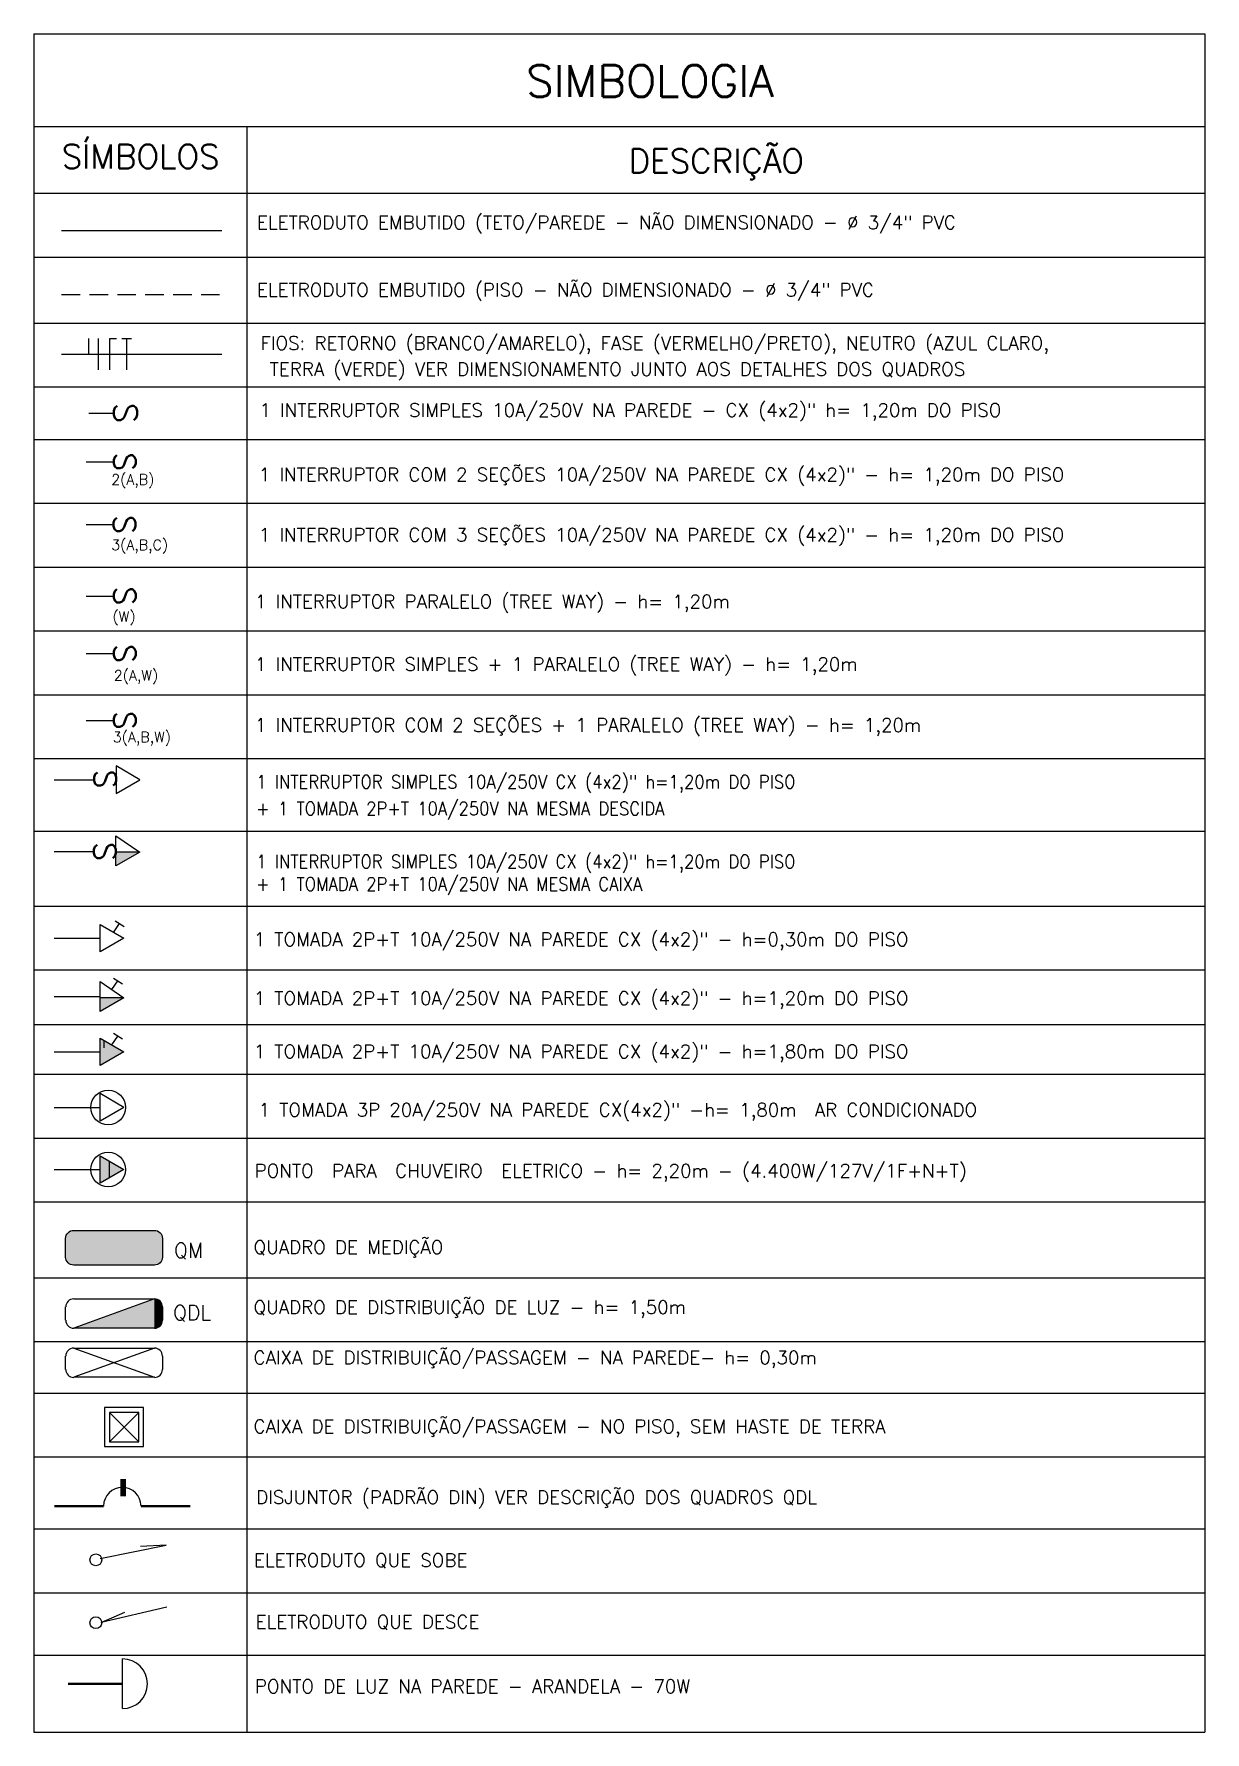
# Model space of a CAD drawing. Header units: millimetres. Extents: x 1476 to 2264, y 845 to 1988.
import ezdxf

# ---------------------------------------------------------------- set-up
doc = ezdxf.new("R2010")
doc.units = ezdxf.units.MM
doc.linetypes.add('HIDDEN', pattern=[0.375, 0.25, -0.125])
doc.layers.add('Texto', color=7, linetype='Continuous')
doc.styles.add('ROMANS', font='romans.shx')

msp = doc.modelspace()

# ---------------------------------------------------------------- hatches: boundary and pattern name
for points in [[(1531, 1437.1), (1531, 1427.9), (1547, 1437.1)], [(1520.3, 1339.1), (1520.3, 1329.9), (1536.3, 1339.1)], [(1520.3, 1312.1), (1520.3, 1293.6), (1536.3, 1302.9)], [(1502.6, 1182.7, 0.414214), (1497.2, 1177.3), (1497.2, 1164.6, 0.414214), (1502.6, 1159.3), (1556.9, 1159.3, 0.414214), (1562.3, 1164.6), (1562.3, 1177.3, 0.414214), (1556.9, 1182.7)]]:
    msp.add_hatch(color=256).paths.add_polyline_path(points)

# ---------------------------------------------------------------- linework, layer by layer
for p, q in [((1475.9, 1987.7), (1475.9, 845.1)), ((1475.9, 1987.7), (2263.6, 1987.7)), ((2263.6, 1987.7), (2263.6, 845.1)), ((1475.9, 1925.5), (2263.6, 1925.5)), ((1619, 1925.5), (1619, 845.1)), ((1475.9, 1880.5), (2263.6, 1880.5)), ((1475.9, 1837.5), (2263.6, 1837.5)), ((1475.9, 1793.1), (2263.6, 1793.1)), ((1475.9, 1750.2), (2263.6, 1750.2)), ((1475.9, 1750.2), (2263.6, 1750.2)), ((1529.4, 1732.3), (1512.7, 1732.3)), ((1475.9, 1714.8), (2263.6, 1714.8)), ((1529.4, 1699.5), (1510.9, 1699.5)), ((1475.9, 1671.9), (2263.6, 1671.9)), ((1529.4, 1657.3), (1510.9, 1657.3)), ((1475.9, 1629), (2263.6, 1629)), ((1529.4, 1609.2), (1510.9, 1609.2)), ((1475.9, 1586), (2263.6, 1586)), ((1529.4, 1570.5), (1510.9, 1570.5)), ((1475.9, 1543.1), (2263.6, 1543.1)), ((1529.4, 1525.5), (1510.9, 1525.5)), ((1475.9, 1500.2), (2263.6, 1500.2)), ((1516.4, 1485.6), (1489.5, 1485.6)), ((1475.9, 1451.2), (2263.6, 1451.2)), ((1516.2, 1437.3), (1489.5, 1437.3)), ((1547, 1437.1), (1531, 1437.1)), ((1475.9, 1400.8), (2263.6, 1400.8)), ((1475.9, 1400.8), (2263.6, 1400.8)), ((1529.4, 1383.2), (1533.4, 1389.2)), ((1530.5, 1391), (1536.5, 1387.2)), ((1489.5, 1379.3), (1520.3, 1379.3)), ((1475.9, 1357.9), (2263.6, 1357.9)), ((1528.3, 1344.7), (1532.3, 1350.6)), ((1529.4, 1352.4), (1535.4, 1348.6)), ((1489.5, 1340), (1520.3, 1340)), ((1536.3, 1339.1), (1520.3, 1339.1)), ((1475.9, 1321.1), (2263.6, 1321.1)), ((1529.4, 1315.3), (1535.4, 1311.5)), ((1489.5, 1302.9), (1520.3, 1302.9)), ((1523, 1305.5), (1523, 1310.6)), ((1528.3, 1307.5), (1532.3, 1313.4)), ((1475.9, 1287.7), (2263.6, 1287.7)), ((1475.9, 1287.7), (2263.6, 1287.7)), ((1536.3, 1265.4), (1520.3, 1274.7)), ((1520.3, 1256.2), (1520.3, 1274.7)), ((1489.5, 1265.4), (1520.3, 1265.4)), ((1536.3, 1265.4), (1520.3, 1256.2)), ((1475.9, 1244.7), (2263.6, 1244.7)), ((1489.5, 1223.7), (1520.3, 1223.7)), ((1526.5, 1229.3), (1526.5, 1218)), ((1475.9, 1201.8), (2263.6, 1201.8)), ((1475.9, 1201.8), (2263.6, 1201.8)), ((1475.9, 1150.8), (2263.6, 1150.8)), ((1475.9, 1150.8), (2263.6, 1150.8)), ((1497.2, 1122.2), (1497.2, 1131.2)), ((1556.9, 1136.6), (1502.6, 1116.9)), ((1502.6, 1136.6), (1556.9, 1136.6)), ((1562.3, 1131.2), (1556.9, 1131.2)), ((1562.3, 1131.2), (1562.3, 1122.2)), ((1562.3, 1122.2), (1556.9, 1122.2)), ((1556.9, 1116.9), (1502.6, 1116.9)), ((1475.9, 1107.9), (2263.6, 1107.9)), ((1497.2, 1089.1), (1497.2, 1098.1)), ((1556.9, 1103.5), (1502.6, 1083.8)), ((1502.6, 1103.5), (1556.9, 1083.8)), ((1502.6, 1103.5), (1556.9, 1103.5)), ((1562.3, 1098.1), (1562.3, 1089.1)), ((1556.9, 1083.8), (1502.6, 1083.8)), ((1475.9, 1073.1), (2263.6, 1073.1)), ((1546.4, 1060.2), (1526.7, 1040.5)), ((1526.7, 1060.2), (1546.4, 1040.5)), ((1475.9, 1030.2), (2263.6, 1030.2)), ((1475.9, 1030.2), (2263.6, 1030.2)), ((1475.9, 981.9), (2263.6, 981.9)), ((1520.4, 962), (1564.8, 970.9)), ((1564.8, 970.9), (1547.5, 969.9)), ((1475.9, 938.9), (2263.6, 938.9)), ((1565.2, 929.1), (1521.1, 918.9)), ((1521.1, 918.9), (1537, 925.7)), ((1475.9, 896.8), (2263.6, 896.8)), ((1535.5, 861), (1535.5, 894.3)), ((1475.9, 845.1), (2263.6, 845.1)), ((1475.9, 845.1), (2263.6, 845.1))]:
    msp.add_line(p, q)
at = {"linetype": 'Continuous'}
for p, q in [((1494.5, 1855.4), (1602.3, 1855.4)), ((1512.8, 1772.2), (1512.8, 1782.8)), ((1519, 1782.8), (1519, 1761.6)), ((1526.9, 1761.6), (1526.9, 1782.8)), ((1526.9, 1782.8), (1531.3, 1782.8)), ((1534.9, 1782.8), (1541.5, 1782.8)), ((1538.2, 1782.8), (1538.2, 1761.6)), ((1494.4, 1772.2), (1602.2, 1772.2))]:
    msp.add_line(p, q, dxfattribs=at)
at = {"linetype": 'HIDDEN', "ltscale": 50}
msp.add_line((1494.5, 1812.3), (1602.3, 1812.3), dxfattribs=at)
for points in [[(1531.1, 1476.7), (1547.2, 1485.9), (1531.1, 1495.2)], [(1531, 1448.1), (1547, 1437.1), (1531, 1427.9)], [(1520.3, 1388.5), (1536.3, 1379.3), (1520.3, 1370)], [(1520.3, 1350.2), (1536.3, 1339.1), (1520.3, 1329.9)], [(1520.3, 1312.1), (1536.3, 1302.9), (1520.3, 1293.6)], [(1520.3, 1232.9), (1536.3, 1223.7), (1520.3, 1214.4)], [(1523.4, 1063.4), (1523.4, 1037.2), (1549.6, 1037.2), (1549.6, 1063.4)], [(1526.7, 1060.2), (1526.7, 1040.5), (1546.4, 1040.5), (1546.4, 1060.2)]]:
    msp.add_lwpolyline(points, close=True)
msp.add_lwpolyline([(1556.9, 1182.7, -0.414214), (1562.3, 1177.3), (1562.3, 1164.6, -0.414214), (1556.9, 1159.3), (1502.6, 1159.3, -0.414214), (1497.2, 1164.6), (1497.2, 1177.3, -0.414214), (1502.6, 1182.7)], format="xyb", close=True)
for points, const_width in [([(1535.8, 1003.7), (1535.8, 1015.4)], 3.76), ([(1522.8, 997.2), (1489.5, 997.2)], 1.61), ([(1581, 997.2), (1547.9, 997.2)], 1.61), ([(1535.5, 877.6), (1498.7, 877.6)], 1.61)]:
    msp.add_lwpolyline(points, dxfattribs=dict(const_width=const_width))
for centre, radius in [((1525.8, 1265.4), 11.7), ((1525.8, 1223.6), 11.7), ((1517.5, 961), 4), ((1517.5, 918.7), 4)]:
    msp.add_circle(centre, radius)
for centre, radius, start, end in [((1502.6, 1131.2), 5.37, 90, 180), ((1556.9, 1131.2), 5.37, 0, 90), ((1502.6, 1122.2), 5.37, 180, 270), ((1556.9, 1122.2), 5.37, 270, 0), ((1502.6, 1098.1), 5.37, 90, 180), ((1556.9, 1098.1), 5.37, 0, 90), ((1502.6, 1089.1), 5.37, 180, 270), ((1556.9, 1089.1), 5.37, 270, 0), ((1535.3, 997.2), 12.6, 0, 180), ((1535.5, 877.6), 16.7, 270, 90)]:
    msp.add_arc(centre, radius, start, end)
for points in [[(1520.3, 1232.9), (1536.3, 1223.7), (1520.3, 1214.4)], [(1556.9, 1136.6), (1502.6, 1116.9), (1556.9, 1116.9)], [(1556.9, 1136.6), (1562.3, 1131.2), (1560.4, 1135.3)], [(1556.9, 1136.6), (1562.3, 1131.2), (1556.9, 1131.2)], [(1556.9, 1136.6), (1560.4, 1135.3), (1558.8, 1136.3)], [(1562.3, 1131.2), (1556.9, 1131.2), (1562.3, 1122.2), (1556.9, 1122.2)], [(1560.4, 1135.3), (1562.3, 1131.2), (1561.7, 1133.5)], [(1562.3, 1122.2), (1556.9, 1116.9), (1561, 1118.8)], [(1562.3, 1122.2), (1556.9, 1122.2), (1556.9, 1116.9)], [(1562.3, 1122.2), (1561, 1118.8), (1561.9, 1120.3)], [(1561, 1118.8), (1556.9, 1116.9), (1559.5, 1117.5)], [(1556.9, 1116.9), (1559.5, 1117.5), (1558.3, 1117)]]:
    msp.add_solid(points)

# ---------------------------------------------------------------- texts
at = {"style": 'ROMANS'}
for height, p in [(15.9, (1529.5, 1739.5)), (14.8, (1529.5, 1706.2)), (14.8, (1529.4, 1664)), (14.8, (1529.5, 1615.9)), (14.8, (1529.5, 1577.2)), (14.8, (1529.5, 1532.2)), (14.8, (1516.4, 1492.7)), (14.8, (1516.2, 1444))]:
    msp.add_text('S', height=height, rotation=270, dxfattribs=at).set_placement(p)
for s, height, p in [('2(A,B)', 6.98, (1527.9, 1684.4)), ('3(A,B,C)', 6.98, (1527.9, 1640.4)), ('(W)', 6.98, (1528.7, 1592.2)), ('2(A,W)', 6.98, (1529.6, 1552.6)), ('3(A,B,W)', 6.98, (1528.9, 1511.1)), ('QM', 10, (1570, 1164.2)), ('QDL', 10, (1569.4, 1122.3))]:
    msp.add_text(s, height=height, dxfattribs=at).set_placement(p)
at = {"layer": 'Texto', "style": 'ROMANS'}
for s, height, p in [('SIMBOLOGIA', 21.47, (1807, 1945.3)), ('SÍMBOLOS', 16.1, (1494.5, 1897.2)), ('DESCRIÇÃO', 16.1, (1875.9, 1894.2)), ('ELETRODUTO EMBUTIDO (TETO/PAREDE - NÃO DIMENSIONADO - %%C 3/4" PVC    ', 9, (1625.9, 1856.4)), ('ELETRODUTO EMBUTIDO (PISO - NÃO DIMENSIONADO - %%C 3/4" PVC    ', 9, (1625.9, 1811)), ('FIOS: RETORNO (BRANCO/AMARELO), FASE (VERMELHO/PRETO), NEUTRO (AZUL CLARO,', 9, (1628.3, 1775.2)), (' TERRA (VERDE) VER DIMENSIONAMENTO JUNTO AOS DETALHES DOS QUADROS', 9, (1628.3, 1757.7)), ('1 INTERRUPTOR SIMPLES 10A/250V NA PAREDE - CX (4x2)" h= 1,20m DO PISO', 9, (1627.5, 1730.1)), ('1 INTERRUPTOR COM 2 SEÇÕES 10A/250V NA PAREDE CX (4x2)" - h= 1,20m DO PISO', 9, (1627.1, 1686.7)), ('1 INTERRUPTOR COM 3 SEÇÕES 10A/250V NA PAREDE CX (4x2)" - h= 1,20m DO PISO', 9, (1627.1, 1646.2)), ('1 INTERRUPTOR PARALELO (TREE WAY) - h= 1,20m', 9, (1624.5, 1601.3)), ('1 INTERRUPTOR SIMPLES + 1 PARALELO (TREE WAY) - h= 1,20m', 9, (1624.5, 1559.1)), ('1 INTERRUPTOR COM 2 SEÇÕES + 1 PARALELO (TREE WAY) - h= 1,20m', 9, (1624.5, 1518.2)), ('1 TOMADA 2P+T 10A/250V NA PAREDE CX (4x2)" - h=0,30m DO PISO ', 9, (1623.7, 1374)), ('1 TOMADA 2P+T 10A/250V NA PAREDE CX (4x2)" - h=1,20m DO PISO ', 9, (1623.7, 1334.4)), ('1 TOMADA 2P+T 10A/250V NA PAREDE CX (4x2)" - h=1,80m DO PISO ', 9, (1623.7, 1298.6)), ('1 TOMADA 3P 20A/250V NA PAREDE CX(4x2)" -h= 1,80m  AR CONDICIONADO', 9, (1627, 1259.3)), ('PONTO  PARA  CHUVEIRO  ELETRICO - h= 2,20m - (4.400W/127V/1F+N+T)', 9, (1624.3, 1218.3)), ('QUADRO DE MEDIÇÃO', 9, (1623.6, 1166.9)), ('QUADRO DE DISTRIBUIÇÃO DE LUZ - h= 1,50m', 9, (1623.6, 1126.5)), ('CAIXA DE DISTRIBUIÇÃO/PASSAGEM - NA PAREDE- h= 0,30m', 9, (1623.6, 1092.6)), ('CAIXA DE DISTRIBUIÇÃO/PASSAGEM - NO PISO, SEM HASTE DE TERRA', 9, (1623.6, 1046.3)), ('DISJUNTOR (PADRÃO DIN) VER DESCRIÇÃO DOS QUADROS QDL', 9, (1625.4, 998.6)), ('ELETRODUTO QUE SOBE', 9, (1623.9, 956.3)), ('ELETRODUTO QUE DESCE', 9, (1625, 914.8)), ('PONTO DE LUZ NA PAREDE - ARANDELA - 70W', 9, (1624.5, 871.4))]:
    msp.add_text(s, height=height, dxfattribs=at).set_placement(p)
at = {"layer": 'Texto', "style": 'ROMANS', "width": 0.9}
for s, p in [('1 INTERRUPTOR SIMPLES 10A/250V CX (4x2)" h=1,20m DO PISO ', (1625.4, 1480)), ('+ 1 TOMADA 2P+T 10A/250V NA MESMA DESCIDA', (1625.4, 1462)), ('1 INTERRUPTOR SIMPLES 10A/250V CX (4x2)" h=1,20m DO PISO ', (1625.4, 1426.3)), ('+ 1 TOMADA 2P+T 10A/250V NA MESMA CAIXA', (1625.4, 1411.2))]:
    msp.add_text(s, height=9, dxfattribs=at).set_placement(p)

doc.saveas('drawing.dxf')
